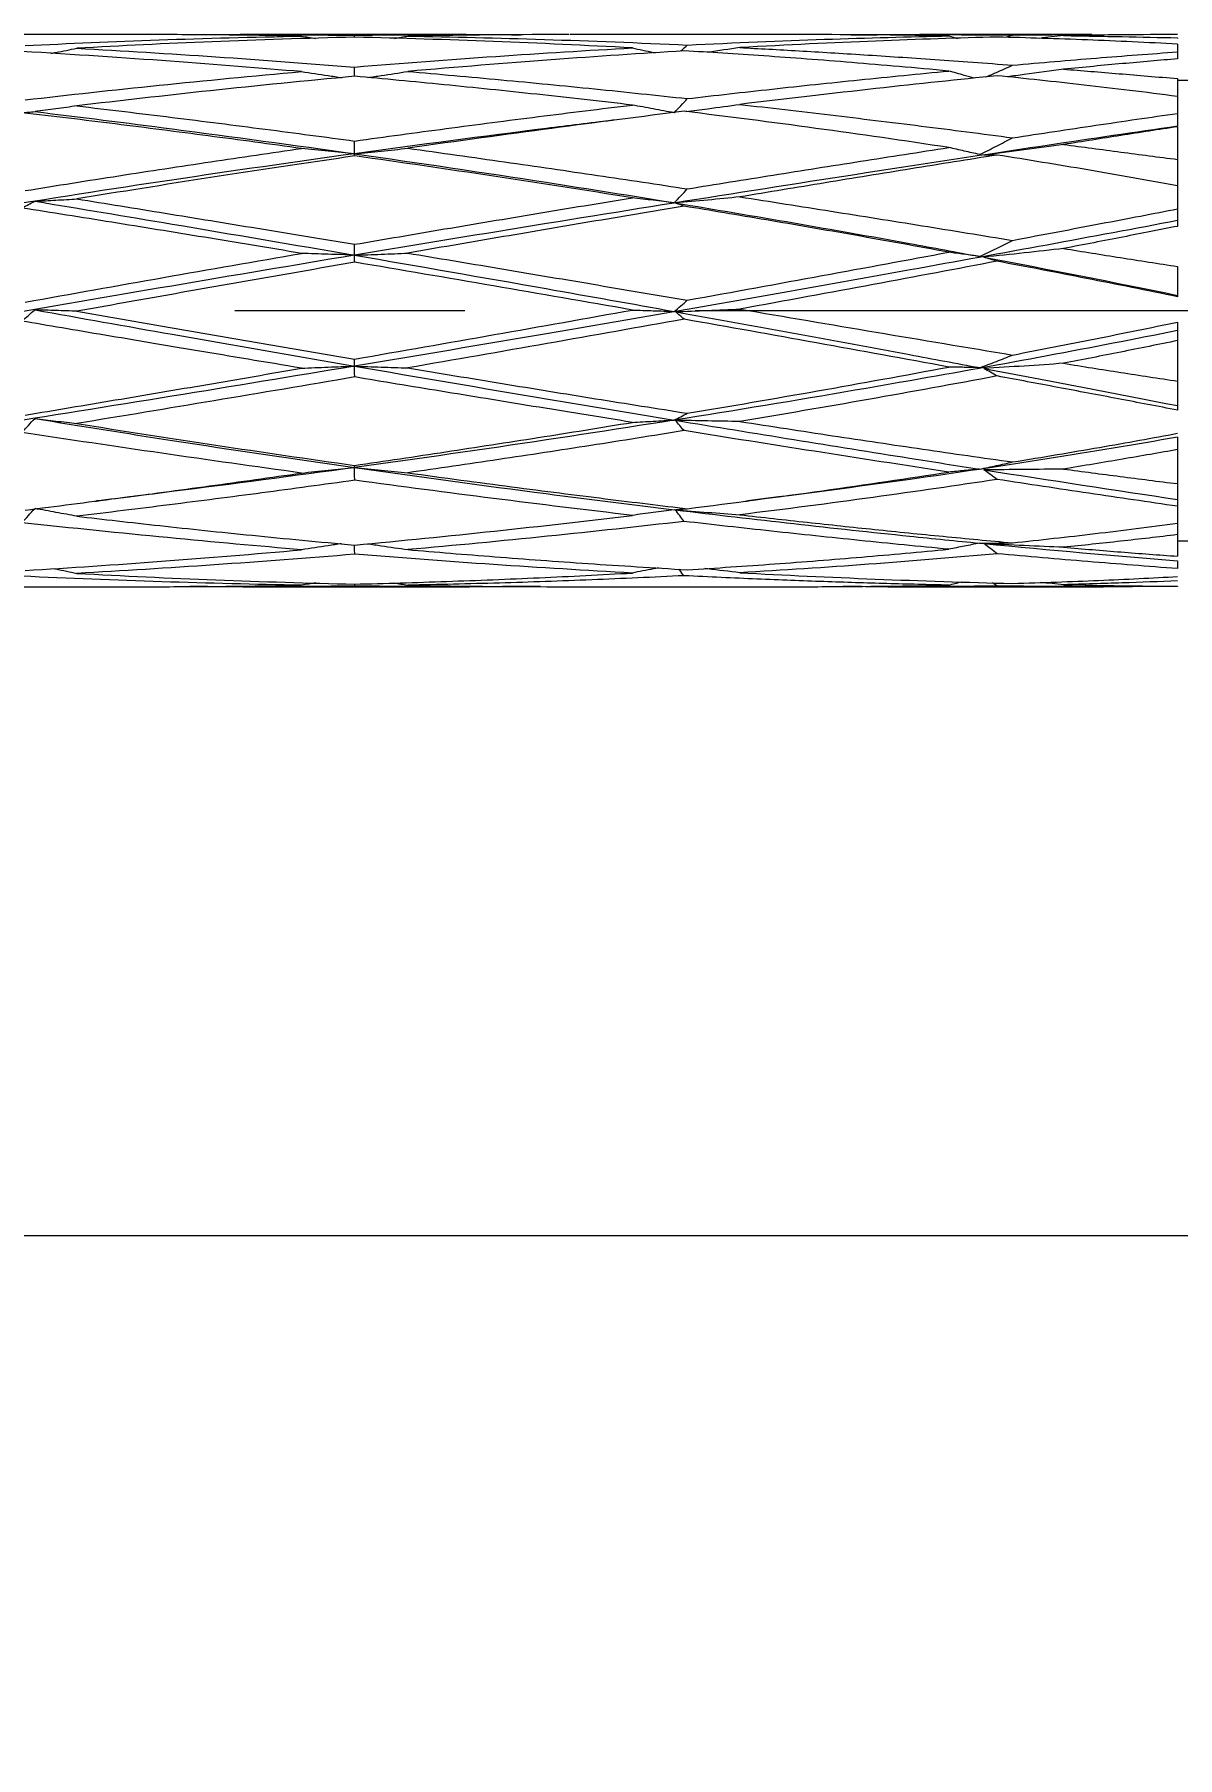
# Model space of a CAD drawing. Extents: x 1661 to 2451, y 0 to 579.
# Drawn here: x 2081.77 to 2094.19, y 509 to 527.72 of the extents above; entities that cross this region are included whole.
import ezdxf

# ---------------------------------------------------------------- set-up
doc = ezdxf.new("R2010")
doc.units = 0
doc.header["$LTSCALE"] = 10
doc.header["$MEASUREMENT"] = 0
doc.header["$PDMODE"] = 3
doc.header["$PDSIZE"] = -10
doc.linetypes.add('CENTER', pattern=[2, 1.25, -0.25, 0.25, -0.25])
doc.layers.get('0').update_dxf_attribs({"linetype": 'CONTINUOUS'})
doc.layers.get('DEFPOINTS').update_dxf_attribs({"linetype": 'CONTINUOUS'})
doc.layers.add('1', color=7, linetype='CONTINUOUS')
doc.layers.add('BODY', color=7, linetype='CONTINUOUS')
doc.layers.add('3', color=7, linetype='CONTINUOUS', true_color=0xffffff)
doc.styles.add('Daelim Dimension', font='NanumGothic.ttf')
doc.dimstyles.new('DEFAULT', dxfattribs={"dimscale": 2, "dimtxt": 2, "dimasz": 2, "dimexe": 0, "dimexo": 2, "dimgap": 1, "dimtad": 1, "dimdec": 0, "dimzin": 9, "dimdsep": 46, "dimtxsty": 'Daelim Dimension', "dimcen": 0.5, "dimclrd": 5, "dimclre": 5, "dimclrt": 256, "dimadec": 1, "dimazin": 0, "dimtfac": 1, "dimtdec": 0, "dimtix": 1, "dimtmove": 0, "dimatfit": 3, "dimfxl": 1, "dimtolj": 1, "dimtzin": 1, "dimlwd": 9, "dimlwe": 9, "dimarcsym": 0})

# ---------------------------------------------------------------- blocks, each defined once
blk = doc.blocks.new('*D4')
at = {"color": 5, "lineweight": 9, "ltscale": 0.5, "transparency": 16777216}
for p, q in [((2017.276, 520.671), (2017.276, 490.276)), ((2189.649, 520.674), (2189.649, 490.276)), ((2021.276, 492.276), (2185.649, 492.276))]:
    blk.add_line(p, q, dxfattribs=at)
at = {"color": 5, "ltscale": 0.5, "transparency": 16777216}
for points in [[(2021.276, 492.943), (2021.276, 491.609), (2017.276, 492.276)], [(2185.649, 492.943), (2185.649, 491.609), (2189.649, 492.276)]]:
    blk.add_solid(points, dxfattribs=at)
at = {"layer": 'DEFPOINTS', "color": 0, "ltscale": 0.5, "transparency": 16777216}
for p in [(2017.276, 524.671), (2189.649, 524.674), (2189.649, 492.276)]:
    blk.add_point(p, dxfattribs=at)
at = {"color": 7, "ltscale": 0.5, "transparency": 16777216, "insert": (2103.463, 499.67), "char_height": 10, "attachment_point": 5, "style": 'Daelim Dimension'}
blk.add_mtext('\\A1;172', dxfattribs=at)

msp = doc.modelspace()

# ---------------------------------------------------------------- linework, layer by layer
at = {"layer": '1', "color": 7, "linetype": 'Continuous', "lineweight": 18}
msp.add_open_spline([(2029.472, 514.672), (2153.276, 514.673)], degree=1, dxfattribs=at)
at = {"layer": '3', "color": 7, "linetype": 'Continuous', "lineweight": 18}
for p, q in [((2082.813, 527.722), (2080.533, 527.722)), ((2086.461, 527.722), (2084.004, 527.722)), ((2090.064, 527.722), (2087.589, 527.722)), ((2093.256, 527.722), (2091.389, 527.722)), ((2094.189, 527.687), (2094.189, 527.678)), ((2094.189, 527.618), (2094.189, 527.534)), ((2150.173, 527.222), (2094.189, 527.222)), ((2094.189, 527.049), (2094.189, 526.866)), ((2094.189, 526.721), (2094.189, 526.365)), ((2094.189, 526.078), (2094.189, 525.828)), ((2094.189, 524.888), (2094.189, 524.873)), ((2094.189, 524.397), (2094.189, 523.956)), ((2094.189, 523.69), (2094.189, 523.641)), ((2094.189, 523.212), (2094.189, 522.842)), ((2094.189, 522.67), (2094.189, 522.596)), ((2094.189, 522.596), (2094.189, 522.411)), ((2094.189, 522.288), (2094.189, 522.054)), ((2094.189, 522.222), (2150.174, 522.222)), ((2094.189, 522.005), (2094.189, 521.919)), ((2080.431, 521.722), (2082.906, 521.722)), ((2084.034, 521.722), (2086.497, 521.722)), ((2087.683, 521.722), (2089.962, 521.722)), ((2091.042, 521.722), (2093.383, 521.722)), ((2094.189, 521.727), (2094.189, 521.726))]:
    msp.add_line(p, q, dxfattribs=at)
at = {"layer": '3', "color": 7, "linetype": 'Continuous', "lineweight": 13}
msp.add_line((2094.189, 524.722), (2149.989, 524.722), dxfattribs=at)
at = {"layer": '3', "color": 7, "linetype": 'Continuous', "lineweight": 18}
for points, degree in [([(2081.668, 527.602), (2082.138, 527.626), (2083.108, 527.668), (2084.14, 527.695), (2084.671, 527.705)], 3), ([(2085.248, 527.693), (2084.719, 527.681), (2083.687, 527.647), (2082.707, 527.6), (2082.23, 527.573)], 3), ([(2084.671, 527.705), (2084.721, 527.697), (2084.772, 527.688), (2084.822, 527.679)], 3), ([(2085.247, 527.693), (2085.247, 527.7), (2085.247, 527.707), (2085.247, 527.714)], 3), ([(2088.265, 527.577), (2087.26, 527.631), (2086.254, 527.67), (2085.248, 527.693)], 3), ([(2085.681, 527.681), (2085.729, 527.689), (2085.776, 527.697), (2085.824, 527.706)], 3), ([(2085.824, 527.706), (2086.308, 527.697), (2087.298, 527.673), (2088.333, 527.633), (2088.862, 527.608)], 3), ([(2088.862, 527.608), (2089.381, 527.634), (2090.374, 527.675), (2091.275, 527.698), (2091.703, 527.707)], 3), ([(2092.228, 527.695), (2091.814, 527.684), (2090.934, 527.656), (2089.95, 527.609), (2089.433, 527.58)], 3), ([(2091.703, 527.707), (2091.735, 527.698), (2091.766, 527.689), (2091.797, 527.68)], 3), ([(2094.189, 527.618), (2094.026, 527.627), (2093.699, 527.643), (2093.209, 527.664), (2092.719, 527.681), (2092.392, 527.691), (2092.228, 527.695)], 3), ([(2092.313, 527.692), (2092.341, 527.7), (2092.369, 527.709), (2092.397, 527.717)], 3), ([(2092.397, 527.717), (2092.691, 527.72), (2092.975, 527.722), (2093.25, 527.722)], 3), ([(2092.951, 527.711), (2092.864, 527.701), (2092.776, 527.691), (2092.688, 527.681)], 3), ([(2094.189, 527.722), (2093.996, 527.722), (2093.598, 527.72), (2093.171, 527.714), (2092.951, 527.711)], 3), ([(2092.951, 527.711), (2093.168, 527.707), (2093.591, 527.7), (2093.993, 527.691), (2094.189, 527.687)], 3), ([(2084.671, 527.319), (2084.227, 527.357), (2083.276, 527.433), (2082.201, 527.505), (2081.633, 527.538)], 3), ([(2085.247, 527.369), (2085.766, 527.412), (2086.788, 527.489), (2087.778, 527.55), (2088.265, 527.577)], 3), ([(2088.827, 527.545), (2088.365, 527.517), (2087.403, 527.452), (2086.363, 527.368), (2085.824, 527.321)], 3), ([(2091.703, 527.326), (2091.336, 527.36), (2090.633, 527.421), (2089.679, 527.492), (2089.101, 527.529), (2088.827, 527.545)], 3), ([(2089.433, 527.58), (2089.638, 527.57), (2090.068, 527.547), (2090.77, 527.504), (2091.538, 527.453), (2092.102, 527.412), (2092.397, 527.389)], 3), ([(2092.397, 527.389), (2092.705, 527.417), (2093.311, 527.468), (2093.899, 527.513), (2094.189, 527.534)], 3), ([(2094.189, 527.458), (2093.996, 527.442), (2093.597, 527.407), (2093.171, 527.367), (2092.951, 527.346)], 3), ([(2081.668, 527.012), (2082.138, 527.067), (2083.108, 527.173), (2084.14, 527.272), (2084.671, 527.319)], 3), ([(2085.248, 527.269), (2084.707, 527.218), (2083.664, 527.113), (2082.695, 527.003), (2082.23, 526.947)], 3), ([(2088.265, 526.956), (2087.914, 526.997), (2087.223, 527.075), (2086.212, 527.179), (2085.565, 527.24), (2085.248, 527.269)], 3), ([(2085.824, 527.321), (2086.161, 527.292), (2086.837, 527.232), (2087.858, 527.133), (2088.528, 527.062), (2088.862, 527.026)], 3), ([(2088.862, 527.026), (2089.164, 527.061), (2089.778, 527.13), (2090.729, 527.231), (2091.376, 527.295), (2091.703, 527.326)], 3), ([(2092.228, 527.275), (2091.816, 527.233), (2090.938, 527.14), (2089.953, 527.026), (2089.433, 526.963)], 3), ([(2094.189, 527.049), (2093.838, 527.095), (2093.161, 527.177), (2092.531, 527.244), (2092.228, 527.275)], 3), ([(2092.951, 527.346), (2093.146, 527.33), (2093.547, 527.298), (2093.971, 527.262), (2094.189, 527.244)], 3), ([(2081.633, 526.873), (2081.656, 526.875), (2081.702, 526.879), (2081.75, 526.883), (2081.775, 526.885)], 3), ([(2082.23, 526.947), (2082.154, 526.936), (2082.002, 526.915), (2081.851, 526.895), (2081.775, 526.885)], 3), ([(2082.23, 526.947), (2082.578, 526.906), (2083.266, 526.823), (2084.281, 526.694), (2084.929, 526.608), (2085.247, 526.565)], 3), ([(2085.247, 526.565), (2085.578, 526.611), (2086.242, 526.701), (2087.24, 526.831), (2087.921, 526.915), (2088.265, 526.956)], 3), ([(2088.827, 526.888), (2088.37, 526.831), (2087.412, 526.708), (2086.367, 526.564), (2085.824, 526.487)], 3), ([(2088.72, 526.872), (2088.644, 526.886), (2088.493, 526.914), (2088.341, 526.942), (2088.265, 526.956)], 3), ([(2088.72, 526.872), (2088.745, 526.898), (2088.793, 526.949), (2088.839, 527), (2088.862, 527.026)], 3), ([(2091.703, 526.494), (2091.22, 526.568), (2090.257, 526.707), (2089.302, 526.83), (2088.827, 526.888)], 3), ([(2089.433, 526.963), (2089.758, 526.926), (2090.411, 526.85), (2091.403, 526.729), (2092.065, 526.644), (2092.397, 526.6)], 3), ([(2084.671, 526.484), (2084.333, 526.531), (2083.657, 526.622), (2082.647, 526.751), (2081.971, 526.834), (2081.633, 526.873)], 3), ([(2088.067, 526.792), (2088.032, 526.788)], 1), ([(2092.397, 526.6), (2092.701, 526.646), (2093.303, 526.737), (2093.895, 526.824), (2094.189, 526.866)], 3), ([(2094.189, 526.721), (2093.984, 526.689), (2093.573, 526.625), (2093.159, 526.56), (2092.951, 526.528)], 3), ([(2094.189, 526.866), (2094.189, 526.843), (2094.189, 526.796), (2094.189, 526.749), (2094.189, 526.726)], 3), ([(2085.247, 526.427), (2085.248, 526.449), (2085.248, 526.496), (2085.247, 526.542), (2085.247, 526.565)], 3), ([(2092.038, 526.419), (2092.1, 526.448), (2092.221, 526.509), (2092.339, 526.57), (2092.397, 526.6)], 3), ([(2092.951, 526.528), (2092.811, 526.508), (2092.526, 526.469), (2092.232, 526.431), (2092.083, 526.412)], 3), ([(2092.951, 526.528), (2093.158, 526.5), (2093.571, 526.446), (2093.983, 526.391), (2094.189, 526.365)], 3), ([(2081.668, 526.026), (2082.01, 526.082), (2082.689, 526.189), (2083.686, 526.341), (2084.344, 526.437), (2084.671, 526.484)], 3), ([(2085.248, 526.403), (2084.706, 526.324), (2083.661, 526.167), (2082.694, 526.012), (2082.23, 525.936)], 3), ([(2085.247, 526.427), (2085.152, 526.436), (2084.96, 526.456), (2084.768, 526.475), (2084.671, 526.484)], 3), ([(2085.247, 526.427), (2085.343, 526.436), (2085.535, 526.455), (2085.727, 526.476), (2085.824, 526.487)], 3), ([(2085.248, 526.403), (2085.248, 526.407), (2085.247, 526.415), (2085.247, 526.423), (2085.247, 526.427)], 3), ([(2088.265, 525.948), (2087.26, 526.109), (2086.254, 526.261), (2085.248, 526.403)], 3), ([(2085.824, 526.487), (2086.182, 526.437), (2086.886, 526.338), (2087.891, 526.192), (2088.542, 526.094), (2088.862, 526.045)], 3), ([(2088.862, 526.045), (2089.17, 526.095), (2089.792, 526.195), (2090.742, 526.345), (2091.382, 526.445), (2091.703, 526.494)], 3), ([(2092.228, 526.413), (2091.916, 526.363), (2091.292, 526.263), (2090.358, 526.111), (2089.741, 526.009), (2089.433, 525.958)], 3), ([(2092.038, 526.419), (2091.983, 526.431), (2091.872, 526.456), (2091.76, 526.482), (2091.703, 526.494)], 3), ([(2092.228, 526.413), (2092.204, 526.413), (2092.156, 526.412), (2092.107, 526.412), (2092.083, 526.412)], 3), ([(2094.189, 526.078), (2093.865, 526.138), (2093.214, 526.253), (2092.558, 526.361), (2092.228, 526.413)], 3), ([(2085.247, 525.443), (2085.569, 525.498), (2086.222, 525.609), (2087.223, 525.777), (2087.914, 525.891), (2088.265, 525.948)], 3), ([(2088.72, 525.894), (2088.644, 525.903), (2088.493, 525.921), (2088.341, 525.939), (2088.265, 525.948)], 3), ([(2088.72, 525.894), (2088.745, 525.919), (2088.793, 525.969), (2088.839, 526.02), (2088.862, 526.045)], 3), ([(2089.433, 525.958), (2089.317, 525.946), (2089.084, 525.923), (2088.85, 525.902), (2088.732, 525.892)], 3), ([(2089.433, 525.958), (2089.766, 525.907), (2090.428, 525.803), (2091.413, 525.645), (2092.069, 525.539), (2092.397, 525.486)], 3), ([(2081.633, 525.837), (2081.656, 525.85), (2081.702, 525.874), (2081.75, 525.899), (2081.775, 525.911)], 3), ([(2084.671, 525.344), (2084.311, 525.404), (2083.606, 525.521), (2082.604, 525.683), (2081.953, 525.787), (2081.633, 525.837)], 3), ([(2081.775, 525.911), (2081.851, 525.914), (2082.002, 525.923), (2082.154, 525.931), (2082.23, 525.936)], 3), ([(2082.23, 525.936), (2082.543, 525.886), (2083.184, 525.782), (2084.183, 525.619), (2084.887, 525.503), (2085.247, 525.443)], 3), ([(2088.827, 525.857), (2088.482, 525.8), (2087.8, 525.685), (2086.801, 525.515), (2086.147, 525.403), (2085.824, 525.347)], 3), ([(2088.827, 525.857), (2088.811, 525.863), (2088.78, 525.875), (2088.748, 525.886), (2088.732, 525.892)], 3), ([(2091.703, 525.357), (2091.356, 525.421), (2090.679, 525.543), (2089.71, 525.711), (2089.114, 525.81), (2088.827, 525.857)], 3), ([(2092.397, 525.486), (2092.735, 525.55), (2093.372, 525.671), (2093.93, 525.778), (2094.189, 525.828)], 3), ([(2094.189, 525.828), (2094.189, 525.806), (2094.189, 525.764), (2094.189, 525.721), (2094.189, 525.7)], 3), ([(2094.189, 525.638), (2093.999, 525.601), (2093.603, 525.523), (2093.174, 525.44), (2092.951, 525.397)], 3), ([(2094.189, 525.7), (2094.189, 525.689), (2094.189, 525.669), (2094.189, 525.648), (2094.189, 525.638)], 3), ([(2085.247, 525.325), (2085.248, 525.344), (2085.248, 525.384), (2085.247, 525.423), (2085.247, 525.443)], 3), ([(2092.038, 525.311), (2092.1, 525.34), (2092.221, 525.398), (2092.339, 525.457), (2092.397, 525.486)], 3), ([(2092.951, 525.397), (2092.811, 525.381), (2092.526, 525.348), (2092.232, 525.318), (2092.083, 525.303)], 3), ([(2092.951, 525.397), (2093.157, 525.364), (2093.568, 525.298), (2093.982, 525.233), (2094.189, 525.202)], 3), ([(2085.248, 525.248), (2084.91, 525.189), (2084.237, 525.072), (2083.24, 524.896), (2082.567, 524.776), (2082.23, 524.715)], 3), ([(2085.247, 525.325), (2085.152, 525.329), (2084.96, 525.335), (2084.768, 525.341), (2084.671, 525.344)], 3), ([(2085.247, 525.325), (2085.343, 525.328), (2085.535, 525.335), (2085.727, 525.343), (2085.824, 525.347)], 3), ([(2085.248, 525.248), (2085.248, 525.261), (2085.247, 525.286), (2085.247, 525.312), (2085.247, 525.325)], 3), ([(2088.265, 524.729), (2087.26, 524.905), (2086.254, 525.078), (2085.248, 525.248)], 3), ([(2085.824, 525.347), (2086.145, 525.294), (2086.798, 525.185), (2087.82, 525.012), (2088.512, 524.895), (2088.862, 524.836)], 3), ([(2088.862, 524.836), (2089.366, 524.927), (2090.343, 525.105), (2091.26, 525.274), (2091.703, 525.357)], 3), ([(2092.228, 525.259), (2091.797, 525.177), (2090.9, 525.008), (2089.933, 524.83), (2089.433, 524.739)], 3), ([(2092.038, 525.311), (2091.983, 525.319), (2091.872, 525.334), (2091.76, 525.349), (2091.703, 525.357)], 3), ([(2092.083, 525.303), (2092.809, 525.166), (2093.514, 525.027), (2094.189, 524.888)], 3), ([(2092.228, 525.259), (2092.204, 525.266), (2092.156, 525.281), (2092.107, 525.295), (2092.083, 525.303)], 3), ([(2094.189, 524.873), (2093.857, 524.941), (2093.198, 525.074), (2092.55, 525.198), (2092.228, 525.259)], 3), ([(2094.189, 525.202), (2094.189, 525.149), (2094.189, 525.044), (2094.189, 524.94), (2094.189, 524.888)], 3), ([(2088.72, 524.713), (2088.745, 524.733), (2088.793, 524.774), (2088.839, 524.815), (2088.862, 524.836)], 3), ([(2081.633, 524.608), (2081.656, 524.629), (2081.702, 524.67), (2081.75, 524.711), (2081.775, 524.731)], 3), ([(2082.23, 524.715), (2082.154, 524.718), (2082.002, 524.723), (2081.851, 524.728), (2081.775, 524.731)], 3), ([(2082.23, 524.715), (2082.558, 524.658), (2083.22, 524.542), (2084.23, 524.368), (2084.907, 524.253), (2085.247, 524.196)], 3), ([(2085.247, 524.196), (2085.755, 524.284), (2086.766, 524.461), (2087.767, 524.639), (2088.265, 524.729)], 3), ([(2088.265, 524.729), (2088.341, 524.726), (2088.493, 524.721), (2088.644, 524.716), (2088.72, 524.713)], 3), ([(2088.732, 524.711), (2088.85, 524.715), (2089.084, 524.723), (2089.317, 524.734), (2089.433, 524.739)], 3), ([(2088.827, 524.629), (2088.811, 524.643), (2088.78, 524.671), (2088.748, 524.697), (2088.732, 524.711)], 3), ([(2089.433, 524.739), (2089.925, 524.656), (2090.912, 524.488), (2091.901, 524.322), (2092.397, 524.24)], 3), ([(2084.671, 524.097), (2084.274, 524.163), (2083.519, 524.289), (2082.516, 524.458), (2081.915, 524.56), (2081.633, 524.608)], 3), ([(2088.827, 524.629), (2088.336, 524.541), (2087.345, 524.364), (2086.334, 524.188), (2085.824, 524.1)], 3), ([(2092.397, 524.24), (2092.698, 524.298), (2093.298, 524.416), (2093.893, 524.536), (2094.189, 524.598)], 3), ([(2094.189, 524.598), (2094.189, 524.582), (2094.189, 524.551), (2094.189, 524.52), (2094.189, 524.505)], 3), ([(2094.189, 524.505), (2094.189, 524.487), (2094.189, 524.451), (2094.189, 524.415), (2094.189, 524.397)], 3), ([(2094.189, 524.397), (2093.983, 524.355), (2093.572, 524.271), (2093.158, 524.19), (2092.951, 524.15)], 3), ([(2081.668, 523.587), (2081.991, 523.641), (2082.643, 523.75), (2083.646, 523.92), (2084.327, 524.037), (2084.671, 524.097)], 3), ([(2084.671, 524.097), (2084.768, 524.101), (2084.96, 524.109), (2085.152, 524.116), (2085.247, 524.119)], 3), ([(2085.247, 524.119), (2085.248, 524.132), (2085.248, 524.157), (2085.247, 524.183), (2085.247, 524.196)], 3), ([(2085.248, 524.001), (2085.248, 524.021), (2085.247, 524.06), (2085.247, 524.099), (2085.247, 524.119)], 3), ([(2085.247, 524.119), (2085.343, 524.115), (2085.535, 524.108), (2085.727, 524.103), (2085.824, 524.1)], 3), ([(2085.824, 524.1), (2086.167, 524.043), (2086.85, 523.93), (2087.868, 523.764), (2088.533, 523.659), (2088.862, 523.607)], 3), ([(2088.862, 523.607), (2089.331, 523.685), (2090.273, 523.847), (2091.225, 524.02), (2091.703, 524.109)], 3), ([(2092.038, 524.102), (2091.983, 524.103), (2091.872, 524.106), (2091.76, 524.108), (2091.703, 524.109)], 3), ([(2092.038, 524.102), (2092.1, 524.124), (2092.221, 524.17), (2092.339, 524.217), (2092.397, 524.24)], 3), ([(2092.951, 524.15), (2092.811, 524.139), (2092.526, 524.12), (2092.232, 524.102), (2092.083, 524.093)], 3), ([(2092.228, 524.012), (2092.204, 524.026), (2092.156, 524.053), (2092.107, 524.08), (2092.083, 524.093)], 3), ([(2092.083, 524.093), (2092.809, 523.956), (2093.514, 523.821), (2094.189, 523.69)], 3), ([(2092.951, 524.15), (2093.158, 524.116), (2093.572, 524.05), (2093.983, 523.987), (2094.189, 523.956)], 3), ([(2085.248, 524.001), (2084.734, 523.913), (2083.716, 523.741), (2082.722, 523.576), (2082.23, 523.496)], 3), ([(2088.265, 523.508), (2087.894, 523.567), (2087.177, 523.684), (2086.171, 523.848), (2085.548, 523.951), (2085.248, 524.001)], 3), ([(2092.228, 524.012), (2091.761, 523.924), (2090.827, 523.754), (2089.897, 523.595), (2089.433, 523.518)], 3), ([(2094.189, 523.641), (2093.975, 523.682), (2093.546, 523.764), (2092.889, 523.888), (2092.449, 523.971), (2092.228, 524.012)], 3), ([(2094.189, 523.956), (2094.189, 523.911), (2094.189, 523.822), (2094.189, 523.734), (2094.189, 523.69)], 3), ([(2081.633, 523.398), (2081.656, 523.424), (2081.702, 523.475), (2081.75, 523.525), (2081.775, 523.55)], 3), ([(2081.775, 523.55), (2081.851, 523.541), (2082.002, 523.522), (2082.154, 523.505), (2082.23, 523.496)], 3), ([(2088.265, 523.508), (2088.341, 523.512), (2088.493, 523.521), (2088.644, 523.529), (2088.72, 523.533)], 3), ([(2088.72, 523.533), (2088.745, 523.545), (2088.793, 523.57), (2088.839, 523.594), (2088.862, 523.607)], 3), ([(2088.827, 523.418), (2088.811, 523.437), (2088.78, 523.475), (2088.748, 523.513), (2088.732, 523.531)], 3), ([(2089.433, 523.518), (2089.317, 523.519), (2089.084, 523.523), (2088.85, 523.528), (2088.732, 523.531)], 3), ([(2089.433, 523.518), (2089.772, 523.465), (2090.443, 523.362), (2091.422, 523.216), (2092.073, 523.123), (2092.397, 523.078)], 3), ([(2084.671, 522.957), (2083.659, 523.097), (2082.646, 523.244), (2081.633, 523.398)], 3), ([(2085.247, 523.04), (2085.575, 523.088), (2086.235, 523.187), (2087.24, 523.342), (2087.921, 523.451), (2088.265, 523.508)], 3), ([(2088.827, 523.418), (2088.487, 523.363), (2087.811, 523.255), (2086.811, 523.103), (2086.151, 523.007), (2085.824, 522.96)], 3), ([(2091.703, 522.968), (2091.21, 523.043), (2090.238, 523.194), (2089.293, 523.343), (2088.827, 523.418)], 3), ([(2092.397, 523.078), (2092.727, 523.131), (2093.355, 523.237), (2093.921, 523.34), (2094.189, 523.389)], 3), ([(2094.189, 523.347), (2094.189, 523.325), (2094.189, 523.28), (2094.189, 523.235), (2094.189, 523.212)], 3), ([(2094.189, 523.212), (2093.995, 523.178), (2093.596, 523.108), (2093.17, 523.037), (2092.951, 523.001)], 3), ([(2081.668, 522.555), (2082.004, 522.597), (2082.675, 522.683), (2083.669, 522.816), (2084.337, 522.91), (2084.671, 522.957)], 3), ([(2084.671, 522.957), (2084.768, 522.968), (2084.96, 522.989), (2085.152, 523.008), (2085.247, 523.017)], 3), ([(2085.247, 523.017), (2085.248, 523.021), (2085.248, 523.029), (2085.247, 523.037), (2085.247, 523.04)], 3), ([(2085.248, 522.879), (2085.248, 522.902), (2085.247, 522.948), (2085.247, 522.994), (2085.247, 523.017)], 3), ([(2085.247, 523.017), (2085.343, 523.008), (2085.535, 522.988), (2085.727, 522.969), (2085.824, 522.96)], 3), ([(2085.824, 522.96), (2086.218, 522.906), (2086.969, 522.805), (2087.99, 522.675), (2088.585, 522.603), (2088.862, 522.57)], 3), ([(2088.862, 522.57), (2089.367, 522.634), (2090.345, 522.764), (2091.261, 522.899), (2091.703, 522.968)], 3), ([(2092.038, 523), (2091.983, 522.995), (2091.872, 522.984), (2091.76, 522.973), (2091.703, 522.968)], 3), ([(2092.038, 523), (2092.1, 523.012), (2092.221, 523.038), (2092.339, 523.064), (2092.397, 523.078)], 3), ([(2092.951, 523.001), (2092.811, 522.999), (2092.526, 522.995), (2092.232, 522.993), (2092.083, 522.993)], 3), ([(2092.228, 522.888), (2092.204, 522.905), (2092.156, 522.941), (2092.107, 522.975), (2092.083, 522.993)], 3), ([(2092.083, 522.993), (2092.809, 522.879), (2093.514, 522.771), (2094.189, 522.67)], 3), ([(2092.951, 523.001), (2093.155, 522.974), (2093.566, 522.92), (2093.98, 522.867), (2094.189, 522.842)], 3), ([(2085.248, 522.879), (2084.911, 522.832), (2084.238, 522.74), (2083.236, 522.611), (2082.565, 522.528), (2082.23, 522.488)], 3), ([(2088.265, 522.497), (2087.26, 522.615), (2086.254, 522.743), (2085.248, 522.879)], 3), ([(2092.228, 522.888), (2091.795, 522.822), (2090.897, 522.691), (2089.932, 522.565), (2089.433, 522.504)], 3), ([(2094.189, 522.596), (2093.873, 522.642), (2093.23, 522.737), (2092.566, 522.836), (2092.228, 522.888)], 3), ([(2094.189, 522.842), (2094.189, 522.813), (2094.189, 522.756), (2094.189, 522.699), (2094.189, 522.67)], 3), ([(2082.428, 522.652), (2082.463, 522.656)], 1), ([(2089.49, 522.651), (2089.526, 522.656)], 1), ([(2081.633, 522.418), (2081.656, 522.444), (2081.702, 522.495), (2081.75, 522.546), (2081.775, 522.571)], 3), ([(2084.671, 522.123), (2084.206, 522.163), (2083.234, 522.251), (2082.18, 522.358), (2081.633, 522.418)], 3), ([(2082.23, 522.488), (2082.154, 522.502), (2082.002, 522.53), (2081.851, 522.558), (2081.775, 522.571)], 3), ([(2082.23, 522.488), (2082.513, 522.455), (2083.115, 522.386), (2084.118, 522.281), (2084.859, 522.21), (2085.247, 522.175)], 3), ([(2085.247, 522.175), (2085.758, 522.223), (2086.772, 522.324), (2087.77, 522.437), (2088.265, 522.497)], 3), ([(2088.827, 522.432), (2088.338, 522.375), (2087.349, 522.267), (2086.336, 522.17), (2085.824, 522.125)], 3), ([(2088.72, 522.559), (2088.644, 522.549), (2088.493, 522.529), (2088.341, 522.508), (2088.265, 522.497)], 3), ([(2088.72, 522.559), (2088.745, 522.561), (2088.793, 522.565), (2088.839, 522.568), (2088.862, 522.57)], 3), ([(2088.827, 522.432), (2088.811, 522.453), (2088.78, 522.496), (2088.748, 522.537), (2088.732, 522.558)], 3), ([(2088.732, 522.558), (2088.85, 522.548), (2089.084, 522.53), (2089.317, 522.513), (2089.433, 522.504)], 3), ([(2091.703, 522.129), (2091.378, 522.16), (2090.732, 522.224), (2089.778, 522.325), (2089.143, 522.395), (2088.827, 522.432)], 3), ([(2089.433, 522.504), (2089.677, 522.476), (2090.166, 522.422), (2090.895, 522.344), (2091.64, 522.269), (2092.143, 522.222), (2092.397, 522.199)], 3), ([(2092.397, 522.199), (2092.696, 522.231), (2093.293, 522.297), (2093.89, 522.372), (2094.189, 522.411)], 3), ([(2092.038, 522.195), (2092.1, 522.196), (2092.221, 522.197), (2092.339, 522.198), (2092.397, 522.199)], 3), ([(2094.189, 522.288), (2093.982, 522.263), (2093.57, 522.215), (2093.158, 522.172), (2092.951, 522.151)], 3), ([(2081.668, 521.899), (2082.155, 521.928), (2083.143, 521.995), (2084.157, 522.078), (2084.671, 522.123)], 3), ([(2085.248, 522.075), (2084.736, 522.033), (2083.721, 521.956), (2082.724, 521.894), (2082.23, 521.867)], 3), ([(2088.265, 521.871), (2087.26, 521.926), (2086.254, 521.994), (2085.248, 522.075)], 3), ([(2085.824, 522.125), (2086.129, 522.099), (2086.762, 522.047), (2087.774, 521.973), (2088.493, 521.928), (2088.862, 521.906)], 3), ([(2088.862, 521.906), (2089.178, 521.926), (2089.81, 521.968), (2090.757, 522.043), (2091.388, 522.099), (2091.703, 522.129)], 3), ([(2092.228, 522.081), (2091.763, 522.038), (2090.832, 521.962), (2089.9, 521.901), (2089.433, 521.874)], 3), ([(2092.038, 522.195), (2091.983, 522.185), (2091.872, 522.163), (2091.76, 522.141), (2091.703, 522.129)], 3), ([(2092.083, 522.191), (2092.809, 522.12), (2093.514, 522.058), (2094.189, 522.005)], 3), ([(2092.228, 522.081), (2092.204, 522.099), (2092.156, 522.136), (2092.107, 522.173), (2092.083, 522.191)], 3), ([(2092.951, 522.151), (2092.811, 522.156), (2092.526, 522.169), (2092.232, 522.183), (2092.083, 522.191)], 3), ([(2094.189, 521.919), (2093.866, 521.943), (2093.217, 521.993), (2092.559, 522.051), (2092.228, 522.081)], 3), ([(2092.951, 522.151), (2093.16, 522.133), (2093.575, 522.099), (2093.985, 522.068), (2094.189, 522.054)], 3), ([(2084.671, 521.738), (2083.659, 521.756), (2082.646, 521.789), (2081.633, 521.836)], 3), ([(2085.247, 521.75), (2085.579, 521.759), (2086.246, 521.778), (2087.253, 521.818), (2087.927, 521.852), (2088.265, 521.871)], 3), ([(2088.827, 521.842), (2088.492, 521.825), (2087.823, 521.795), (2086.82, 521.76), (2086.155, 521.745), (2085.824, 521.739)], 3), ([(2091.703, 521.74), (2091.482, 521.744), (2091.032, 521.755), (2090.351, 521.776), (2089.63, 521.804), (2089.101, 521.828), (2088.827, 521.842)], 3), ([(2089.433, 521.874), (2089.92, 521.848), (2090.9, 521.802), (2091.896, 521.77), (2092.397, 521.757)], 3), ([(2092.397, 521.757), (2092.721, 521.767), (2093.343, 521.789), (2093.915, 521.818), (2094.189, 521.833)], 3), ([(2084.825, 521.765), (2084.774, 521.756), (2084.723, 521.747), (2084.671, 521.738)], 3), ([(2085.248, 521.73), (2085.248, 521.737), (2085.248, 521.744), (2085.248, 521.75)], 3), ([(2085.674, 521.765), (2085.724, 521.756), (2085.774, 521.747), (2085.824, 521.739)], 3), ([(2085.824, 521.739), (2086.443, 521.727), (2087.063, 521.722), (2087.683, 521.722)], 3), ([(2091.703, 521.74), (2091.748, 521.751), (2091.792, 521.763), (2091.836, 521.775)], 3), ([(2092.228, 521.73), (2092.212, 521.742), (2092.195, 521.753), (2092.178, 521.764)], 3), ([(2094.189, 521.726), (2093.972, 521.724), (2093.538, 521.721), (2092.883, 521.723), (2092.447, 521.727), (2092.228, 521.73)], 3), ([(2092.951, 521.744), (2092.868, 521.752), (2092.784, 521.76), (2092.7, 521.768)], 3), ([(2094.189, 521.785), (2093.993, 521.777), (2093.591, 521.762), (2093.168, 521.75), (2092.951, 521.744)], 3), ([(2092.951, 521.744), (2093.161, 521.74), (2093.578, 521.733), (2093.986, 521.728), (2094.189, 521.727)], 3)]:
    msp.add_open_spline(points, degree=degree, dxfattribs=at)
for points, knots in [([(2084.671, 527.705), (2084.318, 527.712), (2083.691, 527.72), (2083.082, 527.722), (2082.815, 527.722)], [0, 0, 0, 0, 0.556004, 1, 1, 1, 1]), ([(2083.538, 527.721), (2083.605, 527.721), (2083.671, 527.721), (2084.241, 527.723), (2084.744, 527.72), (2085.247, 527.714)], [0, 0, 0, 0, 0.117314, 0.117314, 1, 1, 1, 1]), ([(2085.247, 527.714), (2085.769, 527.721), (2086.372, 527.723), (2086.962, 527.721), (2087.05, 527.72)], [0, 0, 0, 0, 0.849617, 1, 1, 1, 1]), ([(2087.58, 527.722), (2087.508, 527.722), (2086.937, 527.721), (2086.349, 527.715), (2085.824, 527.706)], [0, 0, 0, 0, 0.126638, 1, 1, 1, 1]), ([(2091.703, 527.707), (2091.216, 527.716), (2090.669, 527.721), (2090.127, 527.722), (2090.064, 527.722)], [0, 0, 0, 0, 0.883734, 1, 1, 1, 1]), ([(2090.639, 527.719), (2090.894, 527.721), (2091.48, 527.723), (2092.066, 527.72), (2092.397, 527.717)], [0, 0, 0, 0, 0.435402, 1, 1, 1, 1]), ([(2081.946, 527.517), (2081.964, 527.521), (2082.059, 527.539), (2082.154, 527.558), (2082.23, 527.573)], [0, 0, 0, 0, 0.199318, 1, 1, 1, 1]), ([(2082.23, 527.573), (2082.733, 527.546), (2083.235, 527.515), (2084.241, 527.446), (2084.744, 527.409), (2085.247, 527.369)], [0, 0, 0, 0, 0.5, 0.5, 1, 1, 1, 1]), ([(2088.265, 527.577), (2088.341, 527.561), (2088.423, 527.543), (2088.506, 527.525), (2088.512, 527.524)], [0, 0, 0, 0, 0.920517, 1, 1, 1, 1]), ([(2088.791, 527.543), (2088.792, 527.543), (2088.816, 527.565), (2088.839, 527.587), (2088.862, 527.608)], [0, 0, 0, 0, 0.011496, 1, 1, 1, 1]), ([(2089.433, 527.58), (2089.317, 527.563), (2089.199, 527.546), (2089.081, 527.529), (2089.079, 527.528)], [0, 0, 0, 0, 0.986953, 1, 1, 1, 1]), ([(2094.189, 527.534), (2094.189, 527.513), (2094.189, 527.487), (2094.189, 527.462), (2094.189, 527.458)], [0, 0, 0, 0, 0.845687, 1, 1, 1, 1]), ([(2084.671, 527.319), (2084.768, 527.305), (2084.913, 527.283), (2085.058, 527.262), (2085.107, 527.254)], [0, 0, 0, 0, 0.66221, 1, 1, 1, 1]), ([(2085.248, 527.269), (2085.248, 527.279), (2085.247, 527.313), (2085.247, 527.346), (2085.247, 527.369)], [0, 0, 0, 0, 0.323025, 1, 1, 1, 1]), ([(2085.391, 527.255), (2085.439, 527.262), (2085.583, 527.283), (2085.727, 527.306), (2085.824, 527.321)], [0, 0, 0, 0, 0.333333, 1, 1, 1, 1]), ([(2091.982, 527.248), (2091.945, 527.258), (2091.853, 527.284), (2091.76, 527.31), (2091.703, 527.326)], [0, 0, 0, 0, 0.39793, 1, 1, 1, 1]), ([(2092.105, 527.261), (2092.144, 527.278), (2092.243, 527.32), (2092.339, 527.363), (2092.397, 527.389)], [0, 0, 0, 0, 0.388215, 1, 1, 1, 1]), ([(2092.951, 527.346), (2092.811, 527.326), (2092.609, 527.299), (2092.402, 527.271), (2092.34, 527.263)], [0, 0, 0, 0, 0.704148, 1, 1, 1, 1]), ([(2094.189, 527.244), (2094.189, 527.202), (2094.189, 527.137), (2094.189, 527.073), (2094.189, 527.049)], [0, 0, 0, 0, 0.63941, 1, 1, 1, 1]), ([(2081.775, 526.885), (2082.267, 526.825), (2083.419, 526.68), (2084.585, 526.521), (2085.247, 526.427)], [0, 0, 0, 0, 0.431523, 1, 1, 1, 1]), ([(2088.847, 526.886), (2088.926, 526.896), (2089.122, 526.921), (2089.317, 526.947), (2089.433, 526.963)], [0, 0, 0, 0, 0.402673, 1, 1, 1, 1]), ([(2088.039, 526.788), (2087.804, 526.76), (2086.879, 526.646), (2085.944, 526.523), (2085.247, 526.427)], [0, 0, 0, 0, 0.254705, 1, 1, 1, 1]), ([(2094.189, 526.726), (2093.269, 526.592), (2091.069, 526.264), (2088.001, 525.779), (2085.944, 525.441), (2085.247, 525.325)], [0, 0, 0, 0, 0.344616, 0.778007, 1, 1, 1, 1]), ([(2085.247, 526.427), (2084.584, 526.335), (2082.561, 526.044), (2079.52, 525.551), (2077.313, 525.14), (2076.389, 524.956)], [0, 0, 0, 0, 0.213589, 0.651474, 1, 1, 1, 1]), ([(2085.247, 526.427), (2085.943, 526.327), (2087.109, 526.154), (2088.26, 525.97), (2088.72, 525.894)], [0, 0, 0, 0, 0.596971, 1, 1, 1, 1]), ([(2094.189, 526.365), (2094.189, 526.313), (2094.189, 526.218), (2094.189, 526.122), (2094.189, 526.078)], [0, 0, 0, 0, 0.537482, 1, 1, 1, 1]), ([(2081.775, 525.911), (2082.267, 525.83), (2083.419, 525.638), (2084.585, 525.439), (2085.247, 525.325)], [0, 0, 0, 0, 0.431523, 1, 1, 1, 1]), ([(2088.732, 525.892), (2089.598, 525.75), (2090.714, 525.557), (2091.787, 525.358), (2092.038, 525.311)], [0, 0, 0, 0, 0.763472, 1, 1, 1, 1]), ([(2094.189, 525.7), (2093.269, 525.526), (2091.069, 525.121), (2088.001, 524.583), (2085.944, 524.235), (2085.247, 524.119)], [0, 0, 0, 0, 0.344616, 0.778007, 1, 1, 1, 1]), ([(2085.247, 525.325), (2084.584, 525.214), (2082.561, 524.873), (2079.52, 524.34), (2077.313, 523.934), (2076.389, 523.76)], [0, 0, 0, 0, 0.213589, 0.651474, 1, 1, 1, 1]), ([(2081.668, 524.814), (2082.169, 524.905), (2082.669, 524.994), (2083.67, 525.17), (2084.171, 525.258), (2084.671, 525.344)], [0, 0, 0, 0, 0.5, 0.5, 1, 1, 1, 1]), ([(2085.247, 525.325), (2085.943, 525.205), (2087.109, 525.001), (2088.26, 524.796), (2088.72, 524.713)], [0, 0, 0, 0, 0.596971, 1, 1, 1, 1]), ([(2081.775, 524.731), (2082.267, 524.642), (2083.419, 524.437), (2084.585, 524.233), (2085.247, 524.119)], [0, 0, 0, 0, 0.431523, 1, 1, 1, 1]), ([(2088.732, 524.711), (2089.598, 524.555), (2090.714, 524.35), (2091.787, 524.149), (2092.038, 524.102)], [0, 0, 0, 0, 0.763472, 1, 1, 1, 1]), ([(2094.189, 524.505), (2093.269, 524.321), (2091.069, 523.909), (2088.001, 523.41), (2085.944, 523.113), (2085.247, 523.017)], [0, 0, 0, 0, 0.344616, 0.778007, 1, 1, 1, 1]), ([(2091.703, 524.109), (2091.224, 524.198), (2090.745, 524.285), (2089.786, 524.459), (2089.307, 524.544), (2088.827, 524.629)], [0, 0, 0, 0, 0.5, 0.5, 1, 1, 1, 1]), ([(2085.247, 524.119), (2084.584, 524.008), (2082.561, 523.675), (2079.52, 523.194), (2077.313, 522.864), (2076.389, 522.73)], [0, 0, 0, 0, 0.213589, 0.651474, 1, 1, 1, 1]), ([(2085.247, 524.119), (2085.943, 523.999), (2087.109, 523.801), (2088.26, 523.609), (2088.72, 523.533)], [0, 0, 0, 0, 0.596971, 1, 1, 1, 1]), ([(2081.775, 523.55), (2082.267, 523.469), (2083.419, 523.285), (2084.585, 523.112), (2085.247, 523.017)], [0, 0, 0, 0, 0.431523, 1, 1, 1, 1]), ([(2088.732, 523.531), (2089.598, 523.389), (2090.714, 523.208), (2091.787, 523.039), (2092.038, 523)], [0, 0, 0, 0, 0.763472, 1, 1, 1, 1]), ([(2082.23, 523.496), (2082.733, 523.415), (2083.235, 523.337), (2084.241, 523.185), (2084.744, 523.112), (2085.247, 523.04)], [0, 0, 0, 0, 0.5, 0.5, 1, 1, 1, 1]), ([(2094.189, 523.347), (2093.269, 523.185), (2091.738, 522.943), (2090.116, 522.729), (2089.518, 522.655)], [0, 0, 0, 0, 0.636429, 1, 1, 1, 1]), ([(2085.247, 523.017), (2084.584, 522.926), (2083.645, 522.802), (2082.716, 522.687), (2082.444, 522.654)], [0, 0, 0, 0, 0.7067, 1, 1, 1, 1]), ([(2085.247, 523.017), (2085.943, 522.918), (2087.109, 522.759), (2088.26, 522.615), (2088.72, 522.559)], [0, 0, 0, 0, 0.596971, 1, 1, 1, 1]), ([(2088.732, 522.558), (2089.598, 522.453), (2090.714, 522.328), (2091.787, 522.22), (2092.038, 522.195)], [0, 0, 0, 0, 0.763472, 1, 1, 1, 1]), ([(2094.189, 522.411), (2094.189, 522.393), (2094.189, 522.352), (2094.189, 522.311), (2094.189, 522.288)], [0, 0, 0, 0, 0.433689, 1, 1, 1, 1]), ([(2085.104, 522.189), (2085.056, 522.182), (2084.912, 522.16), (2084.768, 522.138), (2084.671, 522.123)], [0, 0, 0, 0, 0.333943, 1, 1, 1, 1]), ([(2085.248, 522.075), (2085.248, 522.098), (2085.247, 522.131), (2085.247, 522.165), (2085.247, 522.175)], [0, 0, 0, 0, 0.67698, 1, 1, 1, 1]), ([(2085.388, 522.189), (2085.437, 522.182), (2085.582, 522.161), (2085.727, 522.139), (2085.824, 522.125)], [0, 0, 0, 0, 0.33757, 1, 1, 1, 1]), ([(2081.982, 521.92), (2081.989, 521.919), (2082.071, 521.901), (2082.154, 521.883), (2082.23, 521.867)], [0, 0, 0, 0, 0.080643, 1, 1, 1, 1]), ([(2082.23, 521.867), (2082.733, 521.84), (2083.235, 521.816), (2084.241, 521.778), (2084.744, 521.762), (2085.247, 521.75)], [0, 0, 0, 0, 0.5, 0.5, 1, 1, 1, 1]), ([(2088.549, 521.926), (2088.53, 521.923), (2088.436, 521.905), (2088.341, 521.886), (2088.265, 521.871)], [0, 0, 0, 0, 0.198999, 1, 1, 1, 1]), ([(2088.827, 521.842), (2088.811, 521.861), (2088.792, 521.885), (2088.773, 521.908), (2088.77, 521.912)], [0, 0, 0, 0, 0.836205, 1, 1, 1, 1]), ([(2089.433, 521.874), (2089.317, 521.888), (2089.191, 521.903), (2089.064, 521.918), (2089.053, 521.92)], [0, 0, 0, 0, 0.91946, 1, 1, 1, 1]), ([(2082.909, 521.722), (2083.158, 521.722), (2083.742, 521.724), (2084.332, 521.732), (2084.671, 521.738)], [0, 0, 0, 0, 0.428551, 1, 1, 1, 1]), ([(2085.248, 521.73), (2084.908, 521.725), (2084.309, 521.721), (2083.715, 521.722), (2083.457, 521.724)], [0, 0, 0, 0, 0.564389, 1, 1, 1, 1]), ([(2087.268, 521.725), (2086.957, 521.723), (2086.305, 521.72), (2085.612, 521.725), (2085.248, 521.73)], [0, 0, 0, 0, 0.488152, 1, 1, 1, 1]), ([(2089.949, 521.722), (2090.077, 521.722), (2090.681, 521.723), (2091.261, 521.73), (2091.703, 521.74)], [0, 0, 0, 0, 0.209349, 1, 1, 1, 1]), ([(2092.228, 521.73), (2091.794, 521.724), (2091.24, 521.721), (2090.662, 521.723), (2090.553, 521.723)], [0, 0, 0, 0, 0.813008, 1, 1, 1, 1])]:
    msp.add_open_spline(points, degree=3, knots=knots, dxfattribs=at)
at = {"layer": 'BODY', "color": 1, "linetype": 'CENTER', "lineweight": 5}
msp.add_line((2008.946, 524.722), (2195.539, 524.722), dxfattribs=at)

# ---------------------------------------------------------------- dimensions: what is measured, and where the dimension line sits
at = {"color": 5, "ltscale": 0.5}
dim = msp.add_linear_dim(base=(2189.649, 492.276), p1=(2017.276, 524.671), p2=(2189.649, 524.674), dimstyle='DEFAULT', override={"dimtxt": 5, "dimexe": 1, "dimclrt": 7}, dxfattribs=at)
dim.commit()
dim.dimension.update_dxf_attribs({"geometry": '*D4', "text_midpoint": (2103.463, 499.67)})

doc.saveas('drawing.dxf')
